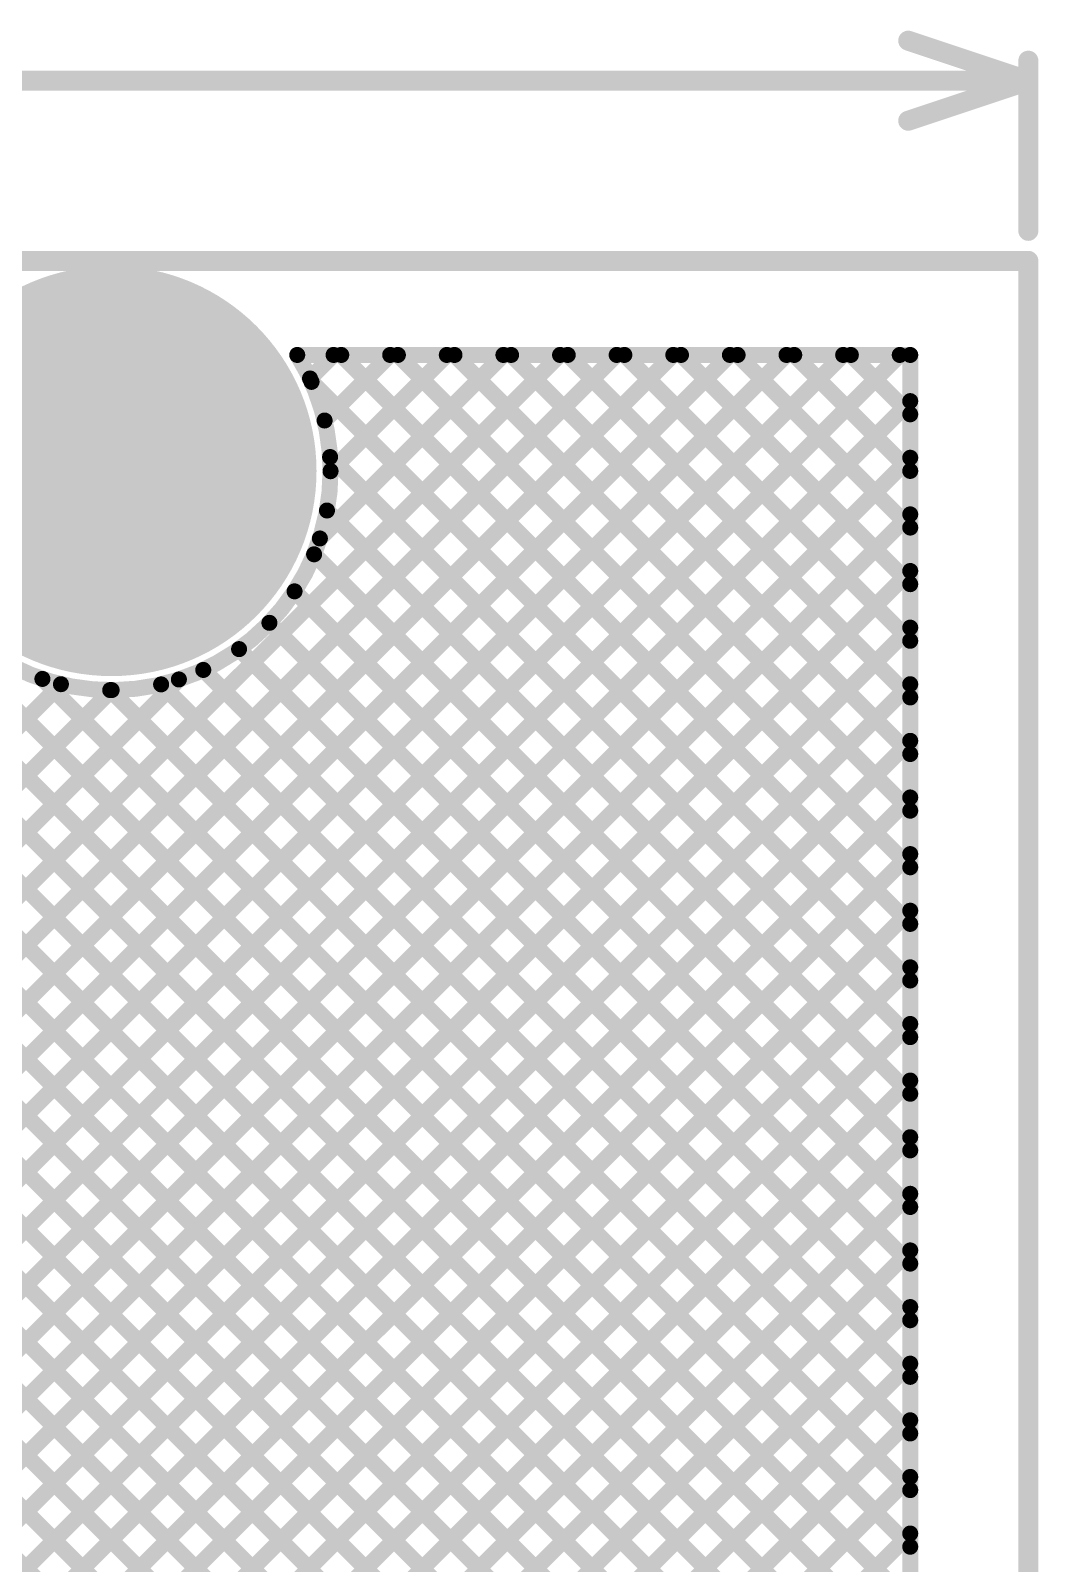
# Model space of a CAD drawing. Header units: millimetres. Extents: x -0.32 to 3.69, y -0.11 to 2.37.
# Drawn here: x 3.185 to 3.688, y 1.604 to 2.37 of the extents above; entities that cross this region are included whole.
import ezdxf

# ---------------------------------------------------------------- set-up
doc = ezdxf.new("R2010")
doc.units = ezdxf.units.MM
doc.header["$MEASUREMENT"] = 0
for name, color, linetype in [('BottomLayer', 5, 'Continuous'), ('BottomSolder', 6, 'Continuous'), ('Mechanical1', 6, 'Continuous'), ('Mechanical2', 216, 'Continuous'), ('MultiLayer', 9, 'Continuous'), ('PadHoleLayer', 156, 'Continuous'), ('TopLayer', 1, 'Continuous'), ('TopSolder', 216, 'Continuous')]:
    doc.layers.add(name, color=color, linetype=linetype)

msp = doc.modelspace()

# ---------------------------------------------------------------- hatches: boundary and pattern name
at = {"layer": 'BottomLayer'}
h = msp.add_hatch(color=5, dxfattribs=at)
edge = h.paths.add_edge_path()
edge.add_arc((3.225, 2.15), 0.09843, 0, 360)
at = {"layer": 'BottomSolder'}
h = msp.add_hatch(color=6, dxfattribs=at)
edge = h.paths.add_edge_path()
edge.add_arc((3.225, 2.15), 0.10243, 0, 360)
at = {"layer": 'MultiLayer'}
h = msp.add_hatch(color=9, dxfattribs=at)
edge = h.paths.add_edge_path()
edge.add_arc((3.225, 2.15), 0.09843, 0, 360)
at = {"layer": 'PadHoleLayer'}
h = msp.add_hatch(color=156, dxfattribs=at)
edge = h.paths.add_edge_path()
edge.add_arc((3.225, 2.15), 0.04921, 0, 360)
at = {"layer": 'TopLayer'}
h = msp.add_hatch(color=1, dxfattribs=at)
edge = h.paths.add_edge_path()
edge.add_arc((3.225, 2.15), 0.09843, 0, 360)
at = {"layer": 'TopSolder'}
h = msp.add_hatch(color=216, dxfattribs=at)
edge = h.paths.add_edge_path()
edge.add_arc((3.225, 2.15), 0.10243, 0, 360)

# ---------------------------------------------------------------- linework, layer by layer
at = {"layer": 'BottomLayer', "const_width": 0.008}
for points in [[(2.80238, 2.208), (3.624, 1.38638)], [(2.83066, 2.208), (3.624, 1.41466)], [(2.85548, 1.6144), (3.44908, 2.208)], [(2.85895, 2.208), (3.624, 1.44295)], [(2.88723, 2.208), (3.624, 1.47123)], [(2.91552, 2.208), (3.624, 1.49952)], [(2.9181, 1.64873), (3.47736, 2.208)], [(2.9438, 2.208), (3.624, 1.5278)], [(2.94729, 1.64964), (3.50565, 2.208)], [(2.96725, 1.64132), (3.53393, 2.208)], [(2.97209, 2.208), (3.624, 1.55609)], [(2.98201, 1.62779), (3.56222, 2.208)], [(2.9918, 1.6093), (3.5905, 2.208)], [(2.99427, 1.58348), (3.61878, 2.208)], [(3.00037, 2.208), (3.624, 1.58437)], [(3.31779, 2.208), (3.624, 2.208)], [(3.32418, 2.19624), (3.33594, 2.208)], [(3.32911, 2.11632), (3.42079, 2.208)], [(3.33147, 2.17525), (3.36422, 2.208)], [(3.33443, 2.14992), (3.39251, 2.208)], [(3.33978, 2.208), (3.624, 1.92378)], [(3.36807, 2.208), (3.624, 1.95207)], [(3.39635, 2.208), (3.624, 1.98035)], [(3.42463, 2.208), (3.624, 2.00863)], [(3.45292, 2.208), (3.624, 2.03692)], [(3.4812, 2.208), (3.624, 2.0652)], [(3.50949, 2.208), (3.624, 2.09349)], [(3.53777, 2.208), (3.624, 2.12177)], [(3.56606, 2.208), (3.624, 2.15006)], [(3.59434, 2.208), (3.624, 2.17834)], [(3.624, 1.372), (3.624, 2.208)], [(3.32495, 2.19455), (3.624, 1.8955)], [(2.85657, 1.4175), (3.624, 2.18493)], [(2.91965, 1.4523), (3.624, 2.15665)], [(3.3342, 2.15701), (3.624, 1.86721)], [(2.94822, 1.45258), (3.624, 2.12836)], [(3.33264, 2.13029), (3.624, 1.83893)], [(3.32622, 2.10842), (3.624, 1.81064)], [(2.96794, 1.44402), (3.624, 2.10008)], [(3.31645, 2.08991), (3.624, 1.78236)], [(2.9825, 1.4303), (3.624, 2.07179)], [(3.3039, 2.07418), (3.624, 1.75408)], [(3.28874, 2.06105), (3.624, 1.72579)], [(3.27086, 2.05065), (3.624, 1.69751)], [(2.98151, 1.82528), (3.19975, 2.04353)], [(2.99152, 1.80701), (3.22508, 2.04057)], [(2.99207, 1.41158), (3.624, 2.04351)], [(2.99441, 1.78162), (3.25868, 2.04589)], [(3.1905, 2.04616), (3.624, 1.61265)], [(3.22436, 2.04058), (3.624, 1.64094)], [(3.2498, 2.04342), (3.624, 1.66922)], [(2.99409, 1.38532), (3.624, 2.01523)], [(2.85756, 1.2205), (3.624, 1.98694)], [(2.99464, 1.98746), (3.6101, 1.372)], [(2.85089, 1.9615), (3.4515, 1.36089)], [(2.92116, 1.25581), (3.624, 1.95866)], [(2.99076, 1.96305), (3.58181, 1.372)], [(2.98021, 1.94531), (3.55353, 1.372)], [(2.91204, 1.92863), (3.45051, 1.39016)], [(2.94913, 1.25551), (3.624, 1.93037)], [(2.96478, 1.93246), (3.52524, 1.372)], [(2.94393, 1.92503), (3.46373, 1.40522)], [(2.96862, 1.24671), (3.624, 1.90209)], [(2.98299, 1.2328), (3.624, 1.8738)], [(2.99233, 1.21385), (3.624, 1.84552)], [(2.99388, 1.18712), (3.624, 1.81724)], [(2.95605, 1.121), (3.624, 1.78895)], [(2.99469, 1.78942), (3.446, 1.33811)], [(2.98433, 1.121), (3.624, 1.76067)], [(3.01262, 1.121), (3.624, 1.73238)], [(3.0409, 1.121), (3.624, 1.7041)], [(3.06919, 1.121), (3.624, 1.67581)], [(3.09747, 1.121), (3.624, 1.64753)], [(3.12575, 1.121), (3.624, 1.61925)]]:
    msp.add_lwpolyline(points, dxfattribs=at)
for points in [[(3.33443, 2.15, -1.327145), (3.13221, 2.208)], [(3.31779, 2.208, -0.140578), (3.33443, 2.15)]]:
    msp.add_lwpolyline(points, format="xyb", dxfattribs=at)
at = {"layer": 'BottomLayer', "const_width": 0.004}
for points in [[(3.31579, 2.208, 1), (3.31979, 2.208, 1)], [(3.31579, 2.208, 1), (3.31979, 2.208, 1)], [(3.33394, 2.208, 1), (3.33794, 2.208, 1)], [(3.33778, 2.208, 1), (3.34178, 2.208, 1)], [(3.36222, 2.208, 1), (3.36622, 2.208, 1)], [(3.36607, 2.208, 1), (3.37007, 2.208, 1)], [(3.39051, 2.208, 1), (3.39451, 2.208, 1)], [(3.39435, 2.208, 1), (3.39835, 2.208, 1)], [(3.41879, 2.208, 1), (3.42279, 2.208, 1)], [(3.42263, 2.208, 1), (3.42663, 2.208, 1)], [(3.44708, 2.208, 1), (3.45108, 2.208, 1)], [(3.45092, 2.208, 1), (3.45492, 2.208, 1)], [(3.47536, 2.208, 1), (3.47936, 2.208, 1)], [(3.4792, 2.208, 1), (3.4832, 2.208, 1)], [(3.50365, 2.208, 1), (3.50765, 2.208, 1)], [(3.50749, 2.208, 1), (3.51149, 2.208, 1)], [(3.53193, 2.208, 1), (3.53593, 2.208, 1)], [(3.53577, 2.208, 1), (3.53977, 2.208, 1)], [(3.56021, 2.208, 1), (3.56421, 2.208, 1)], [(3.56406, 2.208, 1), (3.56806, 2.208, 1)], [(3.5885, 2.208, 1), (3.5925, 2.208, 1)], [(3.59234, 2.208, 1), (3.59634, 2.208, 1)], [(3.61678, 2.208, 1), (3.62078, 2.208, 1)], [(3.622, 2.208, 1), (3.626, 2.208, 1)], [(3.622, 2.208, 1), (3.626, 2.208, 1)], [(3.32218, 2.19624, 1), (3.32618, 2.19624, 1)], [(3.32294, 2.19455, 1), (3.32694, 2.19455, 1)], [(3.622, 2.18493, 1), (3.626, 2.18493, 1)], [(3.622, 2.17834, 1), (3.626, 2.17834, 1)], [(3.32947, 2.17525, 1), (3.33347, 2.17525, 1)], [(3.3322, 2.15701, 1), (3.3362, 2.15701, 1)], [(3.622, 2.15665, 1), (3.626, 2.15665, 1)], [(3.33243, 2.15, 1), (3.33643, 2.15, 1)], [(3.33243, 2.15, 1), (3.33643, 2.15, 1)], [(3.33243, 2.14992, 1), (3.33643, 2.14992, 1)], [(3.622, 2.15006, 1), (3.626, 2.15006, 1)], [(3.33064, 2.13029, 1), (3.33464, 2.13029, 1)], [(3.622, 2.12836, 1), (3.626, 2.12836, 1)], [(3.622, 2.12177, 1), (3.626, 2.12177, 1)], [(3.32711, 2.11632, 1), (3.33111, 2.11632, 1)], [(3.32422, 2.10842, 1), (3.32822, 2.10842, 1)], [(3.622, 2.10008, 1), (3.626, 2.10008, 1)], [(3.31445, 2.08991, 1), (3.31845, 2.08991, 1)], [(3.622, 2.09349, 1), (3.626, 2.09349, 1)], [(3.3019, 2.07418, 1), (3.3059, 2.07418, 1)], [(3.622, 2.07179, 1), (3.626, 2.07179, 1)], [(3.622, 2.0652, 1), (3.626, 2.0652, 1)], [(3.28674, 2.06105, 1), (3.29074, 2.06105, 1)], [(3.26886, 2.05065, 1), (3.27286, 2.05065, 1)], [(3.1885, 2.04616, 1), (3.1925, 2.04616, 1)], [(3.19775, 2.04353, 1), (3.20175, 2.04353, 1)], [(3.22236, 2.04058, 1), (3.22636, 2.04058, 1)], [(3.22308, 2.04057, 1), (3.22708, 2.04057, 1)], [(3.2478, 2.04342, 1), (3.2518, 2.04342, 1)], [(3.25668, 2.04589, 1), (3.26068, 2.04589, 1)], [(3.622, 2.04351, 1), (3.626, 2.04351, 1)], [(3.622, 2.03692, 1), (3.626, 2.03692, 1)], [(3.622, 2.01523, 1), (3.626, 2.01523, 1)], [(3.622, 2.00863, 1), (3.626, 2.00863, 1)], [(3.622, 1.98694, 1), (3.626, 1.98694, 1)], [(3.622, 1.98035, 1), (3.626, 1.98035, 1)], [(3.622, 1.95866, 1), (3.626, 1.95866, 1)], [(3.622, 1.95207, 1), (3.626, 1.95207, 1)], [(3.622, 1.93037, 1), (3.626, 1.93037, 1)], [(3.622, 1.92378, 1), (3.626, 1.92378, 1)], [(3.622, 1.90209, 1), (3.626, 1.90209, 1)], [(3.622, 1.8955, 1), (3.626, 1.8955, 1)], [(3.622, 1.8738, 1), (3.626, 1.8738, 1)], [(3.622, 1.86721, 1), (3.626, 1.86721, 1)], [(3.622, 1.84552, 1), (3.626, 1.84552, 1)], [(3.622, 1.83893, 1), (3.626, 1.83893, 1)], [(3.622, 1.81724, 1), (3.626, 1.81724, 1)], [(3.622, 1.81064, 1), (3.626, 1.81064, 1)], [(3.622, 1.78895, 1), (3.626, 1.78895, 1)], [(3.622, 1.78236, 1), (3.626, 1.78236, 1)], [(3.622, 1.76067, 1), (3.626, 1.76067, 1)], [(3.622, 1.75408, 1), (3.626, 1.75408, 1)], [(3.622, 1.73238, 1), (3.626, 1.73238, 1)], [(3.622, 1.72579, 1), (3.626, 1.72579, 1)], [(3.622, 1.7041, 1), (3.626, 1.7041, 1)], [(3.622, 1.69751, 1), (3.626, 1.69751, 1)], [(3.622, 1.67581, 1), (3.626, 1.67581, 1)], [(3.622, 1.66922, 1), (3.626, 1.66922, 1)], [(3.622, 1.64753, 1), (3.626, 1.64753, 1)], [(3.622, 1.64094, 1), (3.626, 1.64094, 1)], [(3.622, 1.61925, 1), (3.626, 1.61925, 1)], [(3.622, 1.61265, 1), (3.626, 1.61265, 1)]]:
    msp.add_lwpolyline(points, format="xyb", close=True, dxfattribs=at)
at = {"layer": 'Mechanical1', "const_width": 0.01}
for points in [[(3.623, 2.365), (3.683, 2.345)], [(3.683, 2.27), (3.683, 2.355)], [(1.98644, 2.345), (3.683, 2.345)], [(3.623, 2.325), (3.683, 2.345)]]:
    msp.add_lwpolyline(points, dxfattribs=at)
at = {"layer": 'Mechanical1', "const_width": 0.005}
for points in [[(3.6205, 2.365, 1), (3.6255, 2.365, 1)], [(3.6805, 2.355, 1), (3.6855, 2.355, 1)], [(3.6805, 2.345, 1), (3.6855, 2.345, 1)], [(3.6805, 2.345, 1), (3.6855, 2.345, 1)], [(3.6805, 2.345, 1), (3.6855, 2.345, 1)], [(3.6205, 2.325, 1), (3.6255, 2.325, 1)], [(3.6805, 2.27, 1), (3.6855, 2.27, 1)]]:
    msp.add_lwpolyline(points, format="xyb", close=True, dxfattribs=at)
at = {"layer": 'Mechanical2', "const_width": 0.01}
for points in [[(-0.1, 2.255), (3.325, 2.255)], [(3.325, 2.255), (3.683, 2.255)], [(3.683, 2.255), (3.683, -0.105)]]:
    msp.add_lwpolyline(points, dxfattribs=at)
at = {"layer": 'Mechanical2', "const_width": 0.005}
for points in [[(3.3225, 2.255, 1), (3.3275, 2.255, 1)], [(3.3225, 2.255, 1), (3.3275, 2.255, 1)], [(3.6805, 2.255, 1), (3.6855, 2.255, 1)], [(3.6805, 2.255, 1), (3.6855, 2.255, 1)]]:
    msp.add_lwpolyline(points, format="xyb", close=True, dxfattribs=at)
at = {"layer": 'TopLayer', "const_width": 0.008}
for points in [[(2.80238, 2.208), (3.624, 1.38638)], [(2.83066, 2.208), (3.624, 1.41466)], [(2.85498, 1.6139), (3.44908, 2.208)], [(2.85895, 2.208), (3.624, 1.44295)], [(2.88723, 2.208), (3.624, 1.47123)], [(2.91552, 2.208), (3.624, 1.49952)], [(2.9181, 1.64873), (3.47736, 2.208)], [(2.9438, 2.208), (3.624, 1.5278)], [(2.94729, 1.64964), (3.50565, 2.208)], [(2.96725, 1.64132), (3.53393, 2.208)], [(2.97209, 2.208), (3.624, 1.55609)], [(2.98201, 1.62779), (3.56222, 2.208)], [(2.9918, 1.6093), (3.5905, 2.208)], [(2.99427, 1.58348), (3.61878, 2.208)], [(3.00037, 2.208), (3.624, 1.58437)], [(3.31779, 2.208), (3.624, 2.208)], [(3.32418, 2.19624), (3.33594, 2.208)], [(3.32911, 2.11632), (3.42079, 2.208)], [(3.33147, 2.17525), (3.36422, 2.208)], [(3.33443, 2.14992), (3.39251, 2.208)], [(3.33978, 2.208), (3.624, 1.92378)], [(3.36807, 2.208), (3.624, 1.95207)], [(3.39635, 2.208), (3.624, 1.98035)], [(3.42463, 2.208), (3.624, 2.00863)], [(3.45292, 2.208), (3.624, 2.03692)], [(3.4812, 2.208), (3.624, 2.0652)], [(3.50949, 2.208), (3.624, 2.09349)], [(3.53777, 2.208), (3.624, 2.12177)], [(3.56606, 2.208), (3.624, 2.15006)], [(3.59434, 2.208), (3.624, 2.17834)], [(3.624, 1.36401), (3.624, 2.208)], [(3.32495, 2.19455), (3.624, 1.8955)], [(2.85704, 1.41797), (3.624, 2.18493)], [(2.91965, 1.4523), (3.624, 2.15665)], [(3.3342, 2.15701), (3.624, 1.86721)], [(2.94822, 1.45258), (3.624, 2.12836)], [(3.33264, 2.13029), (3.624, 1.83893)], [(3.32622, 2.10842), (3.624, 1.81064)], [(2.96794, 1.44402), (3.624, 2.10008)], [(3.31645, 2.08991), (3.624, 1.78236)], [(2.9825, 1.4303), (3.624, 2.07179)], [(3.3039, 2.07418), (3.624, 1.75408)], [(3.28874, 2.06105), (3.624, 1.72579)], [(3.27086, 2.05065), (3.624, 1.69751)], [(2.98151, 1.82528), (3.19975, 2.04353)], [(2.99152, 1.80701), (3.22508, 2.04057)], [(2.99207, 1.41158), (3.624, 2.04351)], [(2.99441, 1.78162), (3.25868, 2.04589)], [(3.1905, 2.04616), (3.624, 1.61265)], [(3.22436, 2.04058), (3.624, 1.64094)], [(3.2498, 2.04342), (3.624, 1.66922)], [(2.99409, 1.38532), (3.624, 2.01523)], [(2.85761, 1.22055), (3.624, 1.98694)], [(2.99464, 1.98746), (3.61674, 1.36535)], [(2.85139, 1.961), (3.4515, 1.36089)], [(2.92116, 1.25581), (3.624, 1.95866)], [(2.99076, 1.96305), (3.59336, 1.36045)], [(2.98021, 1.94531), (3.57879, 1.34673)], [(2.91204, 1.92863), (3.45051, 1.39016)], [(2.94913, 1.25551), (3.624, 1.93037)], [(2.96478, 1.93246), (3.57247, 1.32477)], [(2.94393, 1.92503), (3.46373, 1.40522)], [(2.96862, 1.24671), (3.624, 1.90209)], [(2.98299, 1.2328), (3.624, 1.8738)], [(2.99233, 1.21385), (3.624, 1.84552)], [(2.99388, 1.18712), (3.624, 1.81724)], [(2.8588, 1.02375), (3.624, 1.78895)], [(2.99469, 1.78942), (3.4515, 1.33261)], [(2.92261, 1.05927), (3.624, 1.76067)], [(2.95004, 1.05842), (3.624, 1.73238)], [(2.96929, 1.04939), (3.624, 1.7041)], [(2.98347, 1.03528), (3.624, 1.67581)], [(2.99258, 1.01611), (3.624, 1.64753)], [(2.99363, 0.98887), (3.624, 1.61925)]]:
    msp.add_lwpolyline(points, dxfattribs=at)
for points in [[(3.33443, 2.15, -1.327145), (3.13221, 2.208)], [(3.31779, 2.208, -0.140578), (3.33443, 2.15)]]:
    msp.add_lwpolyline(points, format="xyb", dxfattribs=at)
at = {"layer": 'TopLayer', "const_width": 0.004}
for points in [[(3.31579, 2.208, 1), (3.31979, 2.208, 1)], [(3.31579, 2.208, 1), (3.31979, 2.208, 1)], [(3.33394, 2.208, 1), (3.33794, 2.208, 1)], [(3.33778, 2.208, 1), (3.34178, 2.208, 1)], [(3.36222, 2.208, 1), (3.36622, 2.208, 1)], [(3.36607, 2.208, 1), (3.37007, 2.208, 1)], [(3.39051, 2.208, 1), (3.39451, 2.208, 1)], [(3.39435, 2.208, 1), (3.39835, 2.208, 1)], [(3.41879, 2.208, 1), (3.42279, 2.208, 1)], [(3.42263, 2.208, 1), (3.42663, 2.208, 1)], [(3.44708, 2.208, 1), (3.45108, 2.208, 1)], [(3.45092, 2.208, 1), (3.45492, 2.208, 1)], [(3.47536, 2.208, 1), (3.47936, 2.208, 1)], [(3.4792, 2.208, 1), (3.4832, 2.208, 1)], [(3.50365, 2.208, 1), (3.50765, 2.208, 1)], [(3.50749, 2.208, 1), (3.51149, 2.208, 1)], [(3.53193, 2.208, 1), (3.53593, 2.208, 1)], [(3.53577, 2.208, 1), (3.53977, 2.208, 1)], [(3.56021, 2.208, 1), (3.56421, 2.208, 1)], [(3.56406, 2.208, 1), (3.56806, 2.208, 1)], [(3.5885, 2.208, 1), (3.5925, 2.208, 1)], [(3.59234, 2.208, 1), (3.59634, 2.208, 1)], [(3.61678, 2.208, 1), (3.62078, 2.208, 1)], [(3.622, 2.208, 1), (3.626, 2.208, 1)], [(3.622, 2.208, 1), (3.626, 2.208, 1)], [(3.32218, 2.19624, 1), (3.32618, 2.19624, 1)], [(3.32294, 2.19455, 1), (3.32694, 2.19455, 1)], [(3.622, 2.18493, 1), (3.626, 2.18493, 1)], [(3.622, 2.17834, 1), (3.626, 2.17834, 1)], [(3.32947, 2.17525, 1), (3.33347, 2.17525, 1)], [(3.3322, 2.15701, 1), (3.3362, 2.15701, 1)], [(3.622, 2.15665, 1), (3.626, 2.15665, 1)], [(3.33243, 2.15, 1), (3.33643, 2.15, 1)], [(3.33243, 2.15, 1), (3.33643, 2.15, 1)], [(3.33243, 2.14992, 1), (3.33643, 2.14992, 1)], [(3.622, 2.15006, 1), (3.626, 2.15006, 1)], [(3.33064, 2.13029, 1), (3.33464, 2.13029, 1)], [(3.622, 2.12836, 1), (3.626, 2.12836, 1)], [(3.622, 2.12177, 1), (3.626, 2.12177, 1)], [(3.32711, 2.11632, 1), (3.33111, 2.11632, 1)], [(3.32422, 2.10842, 1), (3.32822, 2.10842, 1)], [(3.622, 2.10008, 1), (3.626, 2.10008, 1)], [(3.31445, 2.08991, 1), (3.31845, 2.08991, 1)], [(3.622, 2.09349, 1), (3.626, 2.09349, 1)], [(3.3019, 2.07418, 1), (3.3059, 2.07418, 1)], [(3.622, 2.07179, 1), (3.626, 2.07179, 1)], [(3.622, 2.0652, 1), (3.626, 2.0652, 1)], [(3.28674, 2.06105, 1), (3.29074, 2.06105, 1)], [(3.26886, 2.05065, 1), (3.27286, 2.05065, 1)], [(3.1885, 2.04616, 1), (3.1925, 2.04616, 1)], [(3.19775, 2.04353, 1), (3.20175, 2.04353, 1)], [(3.22236, 2.04058, 1), (3.22636, 2.04058, 1)], [(3.22308, 2.04057, 1), (3.22708, 2.04057, 1)], [(3.2478, 2.04342, 1), (3.2518, 2.04342, 1)], [(3.25668, 2.04589, 1), (3.26068, 2.04589, 1)], [(3.622, 2.04351, 1), (3.626, 2.04351, 1)], [(3.622, 2.03692, 1), (3.626, 2.03692, 1)], [(3.622, 2.01523, 1), (3.626, 2.01523, 1)], [(3.622, 2.00863, 1), (3.626, 2.00863, 1)], [(3.622, 1.98694, 1), (3.626, 1.98694, 1)], [(3.622, 1.98035, 1), (3.626, 1.98035, 1)], [(3.622, 1.95866, 1), (3.626, 1.95866, 1)], [(3.622, 1.95207, 1), (3.626, 1.95207, 1)], [(3.622, 1.93037, 1), (3.626, 1.93037, 1)], [(3.622, 1.92378, 1), (3.626, 1.92378, 1)], [(3.622, 1.90209, 1), (3.626, 1.90209, 1)], [(3.622, 1.8955, 1), (3.626, 1.8955, 1)], [(3.622, 1.8738, 1), (3.626, 1.8738, 1)], [(3.622, 1.86721, 1), (3.626, 1.86721, 1)], [(3.622, 1.84552, 1), (3.626, 1.84552, 1)], [(3.622, 1.83893, 1), (3.626, 1.83893, 1)], [(3.622, 1.81724, 1), (3.626, 1.81724, 1)], [(3.622, 1.81064, 1), (3.626, 1.81064, 1)], [(3.622, 1.78895, 1), (3.626, 1.78895, 1)], [(3.622, 1.78236, 1), (3.626, 1.78236, 1)], [(3.622, 1.76067, 1), (3.626, 1.76067, 1)], [(3.622, 1.75408, 1), (3.626, 1.75408, 1)], [(3.622, 1.73238, 1), (3.626, 1.73238, 1)], [(3.622, 1.72579, 1), (3.626, 1.72579, 1)], [(3.622, 1.7041, 1), (3.626, 1.7041, 1)], [(3.622, 1.69751, 1), (3.626, 1.69751, 1)], [(3.622, 1.67581, 1), (3.626, 1.67581, 1)], [(3.622, 1.66922, 1), (3.626, 1.66922, 1)], [(3.622, 1.64753, 1), (3.626, 1.64753, 1)], [(3.622, 1.64094, 1), (3.626, 1.64094, 1)], [(3.622, 1.61925, 1), (3.626, 1.61925, 1)], [(3.622, 1.61265, 1), (3.626, 1.61265, 1)]]:
    msp.add_lwpolyline(points, format="xyb", close=True, dxfattribs=at)

doc.saveas('drawing.dxf')
